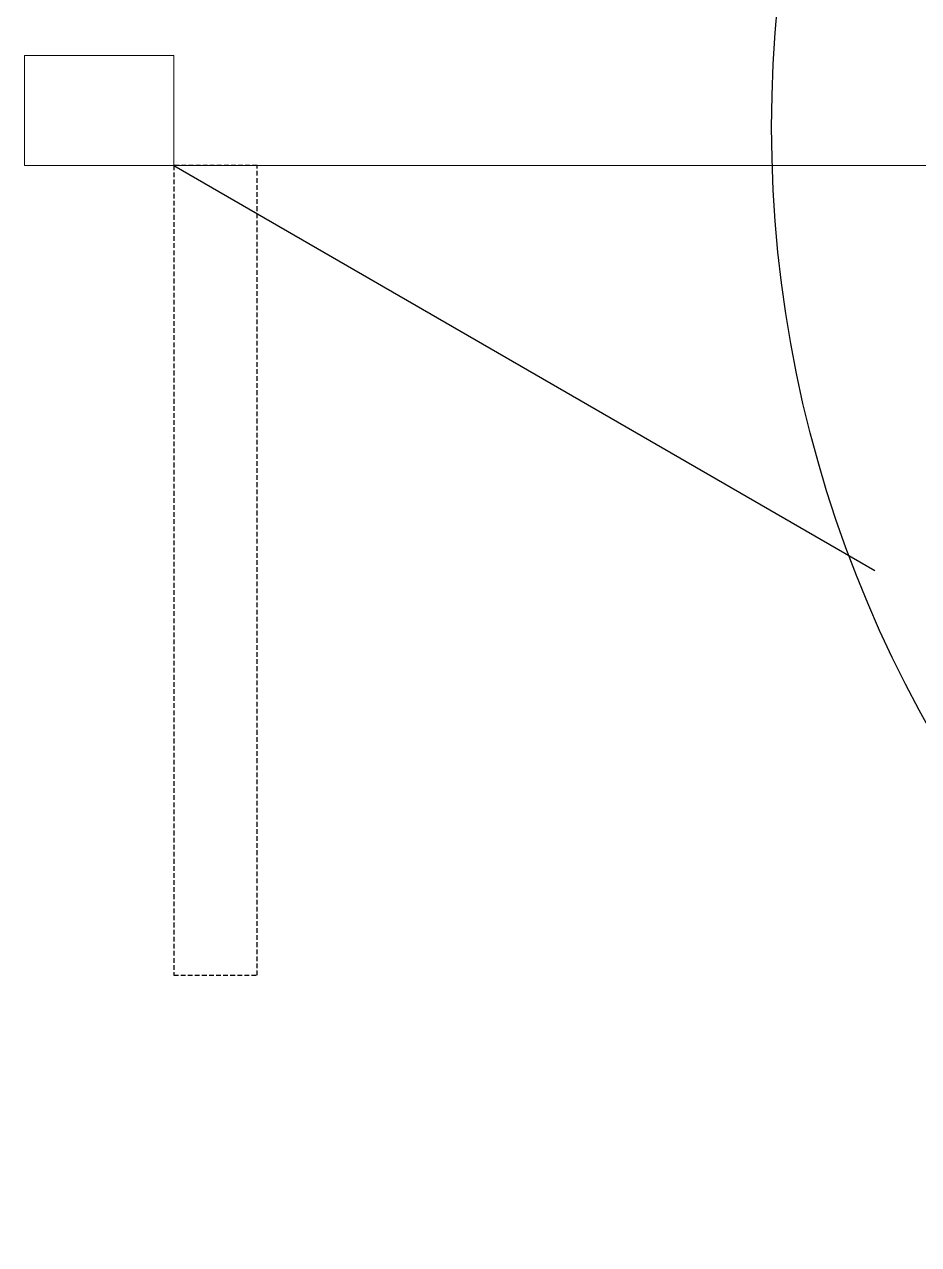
# Model space of a CAD drawing. Header units: millimetres. Extents: x -42533 to 645315, y 3457 to 82611.
# Drawn here: x 73564 to 74133, y 44464 to 45240 of the extents above; entities that cross this region are included whole.
import ezdxf

# ---------------------------------------------------------------- set-up
doc = ezdxf.new("R2010")
doc.units = ezdxf.units.MM
doc.linetypes.add('ADSK_Штриховая_ш3 п1_5', pattern=[4.5, 3, -1.5])
for name, color, linetype, lineweight in [('Двери', 7, 'Continuous', 9), ('Перекрытие', 7, 'Continuous', 18), ('ШТРИХОВКА', 252, 'Continuous', 15)]:
    doc.layers.add(name, color=color, linetype=linetype, lineweight=lineweight)
doc.layers.add('Линии', color=7, linetype='Continuous', lineweight=9, true_color=0x00a600)
doc.layers.add('ЭОМ_Лотки рабочие', color=5, linetype='Continuous')

# ---------------------------------------------------------------- blocks, each defined once
blk = doc.blocks.new('1 этаж')
at = {"layer": 'Двери', "color": 8}
for p, q in [((47467.201, 12933.573), (47372.201, 12933.573)), ((47372.201, 12933.573), (47372.201, 12863.573)), ((47467.201, 12863.573), (47467.201, 12933.573)), ((47372.201, 12863.573), (47467.201, 12863.573))]:
    blk.add_line(p, q, dxfattribs=at)
at = {"layer": 'Двери', "color": 8, "lineweight": 30}
blk.add_line((47467.201, 12863.573), (47913.204, 12606.073), dxfattribs=at)
at = {"layer": 'Линии', "color": 8, "linetype": 'ADSK_Штриховая_ш3 п1_5', "lineweight": 30}
blk.add_lwpolyline([(47520.201, 12348.573), (47520.201, 12863.573), (47467.201, 12863.573), (47467.201, 12348.573)], close=True, dxfattribs=at)
at = {"layer": 'Перекрытие', "color": 8}
blk.add_line((48797.201, 12863.573), (47467.201, 12863.573), dxfattribs=at)

msp = doc.modelspace()

# ---------------------------------------------------------------- linework, layer by layer
at = {"layer": 'ЭОМ_Лотки рабочие', "color": 7, "lineweight": 30}
msp.add_circle((74817.13, 45174.62), 777.93, dxfattribs=at)

# ---------------------------------------------------------------- block references
at = {"layer": 'ШТРИХОВКА'}
msp.add_blockref('1 этаж', (26191.57, 32286.65), dxfattribs=at)

doc.saveas('drawing.dxf')
